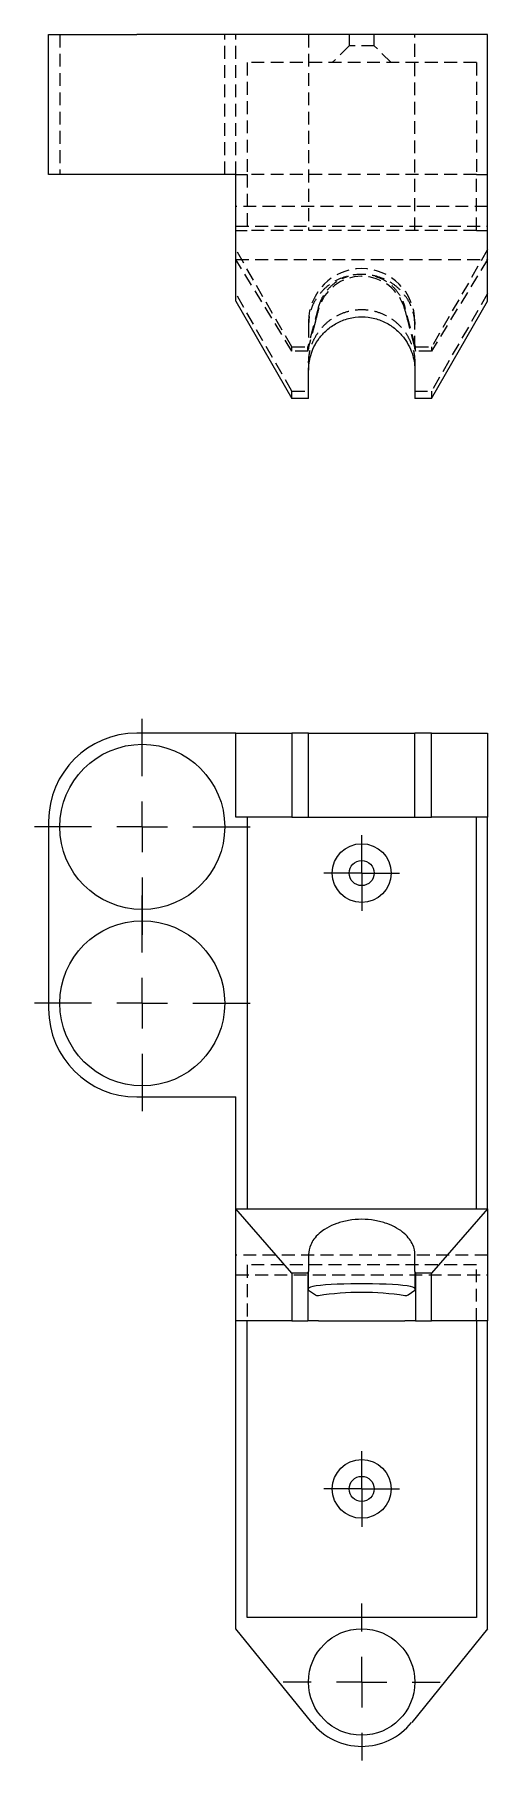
# Model space of a CAD drawing. Header units: millimetres. Extents: x 60 to 241, y 6 to 176.
# Drawn here: x 59.9 to 104.7, y 5.6 to 176 of the extents above.
import ezdxf

# ---------------------------------------------------------------- set-up
doc = ezdxf.new("R2010")
doc.units = ezdxf.units.MM
doc.linetypes.add('HIDDEN', pattern=[1.905, 1.27, -0.635])
doc.layers.add('10', color=7, linetype='Continuous')

# ---------------------------------------------------------------- blocks, each defined once
blk = doc.blocks.new('SW_CENTERMARKSYMBOL_0')
at = {"layer": '10', "color": 0}
for p, q in [((0, 5), (0, 7.75)), ((0, 0), (0, 2.5)), ((-5, 0), (-7.75, 0)), ((0, 0), (-2.5, 0)), ((0, 0), (0, -2.5)), ((0, 0), (2.5, 0)), ((5, 0), (7.75, 0)), ((0, -5), (0, -7.75))]:
    blk.add_line(p, q, dxfattribs=at)
blk = doc.blocks.new('SW_CENTERMARKSYMBOL_1')
at = {"layer": '10', "color": 0}
for p, q in [((0, 2.5), (0, 3.74)), ((0, 0), (0, 2.5)), ((-2.5, 0), (-3.74, 0)), ((0, 0), (-2.5, 0)), ((0, 0), (0, -2.5)), ((0, 0), (2.5, 0)), ((2.5, 0), (3.74, 0)), ((0, -2.5), (0, -3.74))]:
    blk.add_line(p, q, dxfattribs=at)
blk = doc.blocks.new('SW_CENTERMARKSYMBOL_2')
at = {"layer": '10', "color": 0}
for p, q in [((0, 2.5), (0, 3.74)), ((0, 0), (0, 2.5)), ((-2.5, 0), (-3.74, 0)), ((0, 0), (-2.5, 0)), ((0, 0), (0, -2.5)), ((0, 0), (2.5, 0)), ((2.5, 0), (3.74, 0)), ((0, -2.5), (0, -3.74))]:
    blk.add_line(p, q, dxfattribs=at)
blk = doc.blocks.new('SW_CENTERMARKSYMBOL_3')
at = {"layer": '10', "color": 0}
for p, q in [((0, 5), (0, 10.65)), ((0, 0), (0, 2.5)), ((-5, 0), (-10.65, 0)), ((0, 0), (-2.5, 0)), ((0, 0), (0, -2.5)), ((0, 0), (2.5, 0)), ((5, 0), (10.65, 0)), ((0, -5), (0, -10.65))]:
    blk.add_line(p, q, dxfattribs=at)
blk = doc.blocks.new('SW_CENTERMARKSYMBOL_4')
at = {"layer": '10', "color": 0}
for p, q in [((0, 5), (0, 10.65)), ((0, 0), (0, 2.5)), ((-5, 0), (-10.65, 0)), ((0, 0), (-2.5, 0)), ((0, 0), (0, -2.5)), ((0, 0), (2.5, 0)), ((5, 0), (10.65, 0)), ((0, -5), (0, -10.65))]:
    blk.add_line(p, q, dxfattribs=at)

msp = doc.modelspace()

# ---------------------------------------------------------------- linework, layer by layer
at = {"color": 7, "linetype": 'Continuous', "lineweight": 25}
for p, q in [((61.31, 162.14), (61.31, 175.96)), ((61.31, 175.96), (70.02, 175.96)), ((104.69, 175.96), (70.02, 175.96)), ((104.69, 149.65), (104.69, 175.96)), ((70.02, 162.14), (61.31, 162.14)), ((79.82, 162.14), (70.02, 162.14)), ((79.82, 149.65), (79.82, 162.14)), ((79.82, 149.65), (85.35, 140.04)), ((99.16, 140.04), (104.69, 149.65)), ((87.01, 140.04), (87.01, 142.82)), ((97.5, 142.82), (97.5, 140.04)), ((87.01, 140.04), (85.35, 140.04)), ((99.16, 140.04), (97.5, 140.04)), ((79.82, 107), (70.02, 107)), ((79.82, 98.71), (79.82, 107)), ((79.82, 107), (85.35, 107)), ((85.35, 107), (85.35, 98.71)), ((87.01, 107), (85.35, 107)), ((87.01, 98.71), (87.01, 107)), ((99.16, 107), (97.5, 107)), ((97.5, 98.71), (97.5, 107)), ((99.16, 98.71), (99.16, 107)), ((99.16, 107), (104.69, 107)), ((104.69, 107), (104.69, 98.71)), ((61.31, 98.3), (61.31, 79.79)), ((85.35, 98.71), (79.82, 98.71)), ((80.93, 98.71), (80.93, 60.04)), ((85.35, 98.71), (87.01, 98.71)), ((97.5, 98.71), (99.16, 98.71)), ((104.69, 98.71), (99.16, 98.71)), ((103.58, 60.04), (103.58, 98.71)), ((104.69, 60.04), (104.69, 98.71)), ((70.02, 71.09), (79.82, 71.09)), ((79.82, 60.04), (79.82, 71.09)), ((79.82, 48.99), (79.82, 60.04)), ((79.82, 60.04), (79.83, 60.04)), ((85.35, 53.71), (79.83, 60.04)), ((79.83, 60.04), (104.68, 60.04)), ((104.68, 60.04), (99.16, 53.71)), ((104.68, 60.04), (104.69, 60.04)), ((104.69, 60.04), (104.69, 48.99)), ((87.01, 55.54), (87.01, 53.88)), ((97.5, 53.88), (97.5, 55.54)), ((86.94, 53.71), (85.35, 53.71)), ((85.35, 53.71), (85.35, 48.99)), ((86.94, 53.71), (87.01, 53.88)), ((86.94, 53.71), (86.94, 48.99)), ((87.01, 51.98), (87.01, 53.88)), ((97.5, 53.88), (97.57, 53.71)), ((97.5, 53.88), (97.5, 51.98)), ((99.16, 53.71), (97.57, 53.71)), ((97.57, 53.71), (97.57, 48.99)), ((99.16, 48.99), (99.16, 53.71)), ((87.68, 51.53), (87.01, 51.98)), ((97.5, 51.98), (96.83, 51.53)), ((85.35, 48.99), (79.82, 48.99)), ((79.82, 18.6), (79.82, 48.99)), ((80.93, 19.71), (80.93, 48.99)), ((85.35, 48.99), (86.94, 48.99)), ((87.98, 48.99), (86.94, 48.99)), ((97.57, 48.99), (96.52, 48.99)), ((97.57, 48.99), (99.16, 48.99)), ((104.69, 48.99), (99.16, 48.99)), ((103.58, 48.99), (103.58, 19.71)), ((104.69, 18.6), (104.69, 48.99)), ((103.58, 19.71), (80.93, 19.71)), ((87.32, 9.35), (79.82, 18.6)), ((104.69, 18.6), (97.19, 9.35))]:
    msp.add_line(p, q, dxfattribs=at)
at = {"color": 7, "linetype": 'HIDDEN', "lineweight": 18}
for p, q in [((62.42, 175.96), (62.42, 162.14)), ((78.72, 162.14), (78.72, 175.96)), ((79.82, 162.14), (79.82, 175.96)), ((87.01, 175.96), (87.01, 156.62)), ((91.01, 175.96), (91.01, 174.85)), ((93.5, 174.85), (93.5, 175.96)), ((97.5, 156.62), (97.5, 175.96)), ((91.01, 174.85), (89.35, 173.19)), ((93.5, 174.85), (91.01, 174.85)), ((95.15, 173.19), (93.5, 174.85)), ((80.93, 173.19), (80.93, 162.14)), ((103.58, 173.19), (80.93, 173.19)), ((103.58, 173.19), (103.58, 162.14)), ((79.82, 162.14), (80.93, 162.14)), ((103.58, 162.14), (80.93, 162.14)), ((80.93, 162.14), (80.93, 156.62)), ((103.58, 162.14), (104.69, 162.14)), ((103.58, 156.62), (103.58, 162.14)), ((104.69, 158.97), (79.82, 158.97)), ((79.82, 157.03), (104.69, 157.03)), ((79.82, 156.62), (80.93, 156.62)), ((103.58, 156.62), (80.93, 156.62)), ((103.58, 156.62), (104.69, 156.62)), ((85.35, 145.12), (79.82, 154.73)), ((79.82, 153.76), (79.83, 153.75)), ((79.83, 153.75), (104.68, 153.75)), ((85.35, 144.71), (79.83, 153.75)), ((104.69, 154.73), (99.16, 145.12)), ((104.68, 153.75), (99.16, 144.71)), ((104.68, 153.75), (104.69, 153.76)), ((85.35, 140.77), (79.82, 150.38)), ((104.69, 150.38), (99.16, 140.77)), ((87.98, 149.04), (86.94, 145.12)), ((97.57, 145.12), (96.52, 149.04)), ((87.68, 147.67), (87.01, 145.11)), ((87.01, 147.61), (87.01, 147.32)), ((87.01, 147.32), (87.01, 144.94)), ((97.5, 145.11), (96.83, 147.67)), ((97.5, 147.61), (97.5, 147.32)), ((97.5, 144.94), (97.5, 147.32)), ((85.35, 144.71), (85.35, 145.12)), ((85.35, 145.12), (86.94, 145.12)), ((86.94, 144.71), (86.94, 145.12)), ((86.94, 144.71), (87.01, 144.94)), ((97.5, 144.94), (97.57, 144.71)), ((97.57, 144.71), (97.57, 145.12)), ((97.57, 145.12), (99.16, 145.12)), ((99.16, 145.12), (99.16, 144.71)), ((86.94, 144.71), (85.35, 144.71)), ((87.01, 143.54), (87.01, 142.82)), ((97.5, 143.54), (97.5, 142.82)), ((99.16, 144.71), (97.57, 144.71)), ((85.35, 140.04), (85.35, 140.77)), ((85.35, 140.77), (87.01, 140.77)), ((97.5, 140.77), (99.16, 140.77)), ((99.16, 140.77), (99.16, 140.04)), ((104.69, 55.48), (79.82, 55.48)), ((80.93, 54.51), (80.93, 48.99)), ((103.58, 54.51), (80.93, 54.51)), ((103.58, 48.99), (103.58, 54.51)), ((79.82, 53.55), (104.69, 53.55))]:
    msp.add_line(p, q, dxfattribs=at)
at = {"color": 7, "linetype": 'Continuous', "lineweight": 25, "flags": 128}
msp.add_lwpolyline([(97.5, 52.2), (97.45, 52.26), (97.31, 52.33), (97.07, 52.38), (96.74, 52.44), (96.33, 52.49), (95.84, 52.54), (95.28, 52.58), (94.67, 52.61), (94.01, 52.63), (93.32, 52.65), (92.61, 52.66), (91.9, 52.66), (91.19, 52.65), (90.5, 52.63), (89.84, 52.61), (89.23, 52.58), (88.67, 52.54), (88.18, 52.49), (87.77, 52.44), (87.44, 52.38), (87.2, 52.33), (87.05, 52.26), (87.01, 52.2)], dxfattribs=at)
at = {"color": 7, "linetype": 'Continuous', "lineweight": 25}
for centre, radius in [((70.57, 97.75), 8.15), ((92.25, 93.19), 2.9), ((92.25, 93.19), 1.24), ((70.57, 80.34), 8.15), ((92.25, 32.41), 2.9), ((92.25, 32.41), 1.24), ((92.25, 13.35), 5.25)]:
    msp.add_circle(centre, radius, dxfattribs=at)
at = {"color": 7, "linetype": 'HIDDEN', "lineweight": 18}
for centre, radius, start, end in [((92.25, 147.6), 5.25, 0.1718, 179.8282), ((92.25, 147.67), 4.42, 15.1754, 164.8246)]:
    msp.add_arc(centre, radius, start, end, dxfattribs=at)
at = {"color": 7, "linetype": 'Continuous', "lineweight": 25}
for centre, radius, start, end in [((70.02, 98.3), 8.7, 90, 180), ((70.02, 79.79), 8.7, 180, 270), ((92.25, 23.94), 27.86, 81.1857, 98.8143), ((92.25, 13.35), 6.35, 219.0193, 320.9807)]:
    msp.add_arc(centre, radius, start, end, dxfattribs=at)
at = {"color": 7, "linetype": 'HIDDEN', "lineweight": 18}
for points, knots in [([(97.5, 147.32), (97.5, 147.73), (97.45, 148.2), (97.21, 148.96), (97.11, 149.23), (96.83, 149.76), (96.66, 150.03), (96.24, 150.56), (95.99, 150.82), (95.42, 151.3), (95.09, 151.52), (94.36, 151.88), (93.96, 152.03), (93.13, 152.23), (92.69, 152.28), (91.82, 152.28), (91.38, 152.23), (90.54, 152.03), (90.15, 151.88), (89.42, 151.52), (89.09, 151.3), (88.51, 150.82), (88.27, 150.56), (87.85, 150.03), (87.67, 149.76), (87.4, 149.23), (87.29, 148.96), (87.06, 148.2), (87.01, 147.73), (87.01, 147.32)], [0, 0, 0, 0, 0.125, 0.125, 0.1875, 0.1875, 0.25, 0.25, 0.3125, 0.3125, 0.375, 0.375, 0.4375, 0.4375, 0.5, 0.5, 0.5625, 0.5625, 0.625, 0.625, 0.6875, 0.6875, 0.75, 0.75, 0.8125, 0.8125, 0.875, 0.875, 1, 1, 1, 1]), ([(87.98, 149.04), (88.06, 149.28), (88.23, 149.79), (88.66, 150.53), (89.29, 151.23), (90.07, 151.8), (90.66, 152.01), (90.94, 152.11)], [0, 0, 0, 0, 0.170614, 0.361971, 0.573878, 0.804285, 1, 1, 1, 1]), ([(93.57, 152.11), (93.84, 152.01), (94.44, 151.8), (95.21, 151.23), (95.84, 150.53), (96.28, 149.79), (96.45, 149.28), (96.52, 149.04)], [0, 0, 0, 0, 0.195715, 0.426122, 0.638029, 0.829386, 1, 1, 1, 1]), ([(87.01, 143.54), (87.01, 143.98), (87.06, 144.48), (87.29, 145.29), (87.4, 145.57), (87.67, 146.13), (87.85, 146.42), (88.27, 146.98), (88.51, 147.26), (89.09, 147.76), (89.42, 148), (90.15, 148.39), (90.54, 148.54), (91.38, 148.76), (91.82, 148.81), (92.69, 148.81), (93.13, 148.76), (93.96, 148.54), (94.36, 148.39), (95.09, 148), (95.42, 147.76), (95.99, 147.26), (96.24, 146.98), (96.66, 146.42), (96.83, 146.13), (97.11, 145.57), (97.21, 145.29), (97.45, 144.48), (97.5, 143.98), (97.5, 143.54)], [0, 0, 0, 0, 0.125, 0.125, 0.1875, 0.1875, 0.25, 0.25, 0.3125, 0.3125, 0.375, 0.375, 0.4375, 0.4375, 0.5, 0.5, 0.5625, 0.5625, 0.625, 0.625, 0.6875, 0.6875, 0.75, 0.75, 0.8125, 0.8125, 0.875, 0.875, 1, 1, 1, 1])]:
    msp.add_open_spline(points, degree=3, knots=knots, dxfattribs=at)
for points in [[(87.98, 148.82), (87.88, 148.44), (87.78, 148.05), (87.68, 147.67)], [(96.83, 147.67), (96.73, 148.05), (96.63, 148.44), (96.52, 148.82)]]:
    msp.add_open_spline(points, degree=3, dxfattribs=at)
at = {"color": 7, "linetype": 'Continuous', "lineweight": 25}
for points, knots in [([(87.01, 142.82), (87.01, 143.26), (87.06, 143.75), (87.29, 144.56), (87.4, 144.84), (87.67, 145.41), (87.85, 145.7), (88.27, 146.26), (88.51, 146.53), (89.09, 147.04), (89.42, 147.27), (90.15, 147.66), (90.54, 147.82), (91.38, 148.03), (91.82, 148.09), (92.69, 148.09), (93.13, 148.03), (93.96, 147.82), (94.36, 147.66), (95.09, 147.27), (95.42, 147.04), (95.99, 146.53), (96.24, 146.26), (96.66, 145.7), (96.83, 145.41), (97.11, 144.84), (97.21, 144.56), (97.45, 143.75), (97.5, 143.26), (97.5, 142.82)], [0, 0, 0, 0, 0.125, 0.125, 0.1875, 0.1875, 0.25, 0.25, 0.3125, 0.3125, 0.375, 0.375, 0.4375, 0.4375, 0.5, 0.5, 0.5625, 0.5625, 0.625, 0.625, 0.6875, 0.6875, 0.75, 0.75, 0.8125, 0.8125, 0.875, 0.875, 1, 1, 1, 1]), ([(87.01, 107), (87.01, 107), (87.06, 107), (87.29, 107), (87.4, 107), (87.67, 107), (87.85, 107), (88.27, 107), (88.51, 107), (89.09, 107), (89.42, 107), (90.15, 107), (90.54, 107), (91.38, 107), (91.82, 107), (92.69, 107), (93.13, 107), (93.96, 107), (94.36, 107), (95.09, 107), (95.42, 107), (95.99, 107), (96.24, 107), (96.66, 107), (96.83, 107), (97.11, 107), (97.21, 107), (97.45, 107), (97.5, 107), (97.5, 107)], [0, 0, 0, 0, 0.125, 0.125, 0.1875, 0.1875, 0.25, 0.25, 0.3125, 0.3125, 0.375, 0.375, 0.4375, 0.4375, 0.5, 0.5, 0.5625, 0.5625, 0.625, 0.625, 0.6875, 0.6875, 0.75, 0.75, 0.8125, 0.8125, 0.875, 0.875, 1, 1, 1, 1]), ([(87.01, 98.71), (87.01, 98.71), (87.06, 98.71), (87.29, 98.71), (87.4, 98.71), (87.67, 98.71), (87.85, 98.71), (88.27, 98.71), (88.51, 98.71), (89.09, 98.71), (89.42, 98.71), (90.15, 98.71), (90.54, 98.71), (91.38, 98.71), (91.82, 98.71), (92.69, 98.71), (93.13, 98.71), (93.96, 98.71), (94.36, 98.71), (95.09, 98.71), (95.42, 98.71), (95.99, 98.71), (96.24, 98.71), (96.66, 98.71), (96.83, 98.71), (97.11, 98.71), (97.21, 98.71), (97.45, 98.71), (97.5, 98.71), (97.5, 98.71)], [0, 0, 0, 0, 0.125, 0.125, 0.1875, 0.1875, 0.25, 0.25, 0.3125, 0.3125, 0.375, 0.375, 0.4375, 0.4375, 0.5, 0.5, 0.5625, 0.5625, 0.625, 0.625, 0.6875, 0.6875, 0.75, 0.75, 0.8125, 0.8125, 0.875, 0.875, 1, 1, 1, 1]), ([(97.5, 55.54), (97.5, 55.83), (97.45, 56.16), (97.21, 56.69), (97.11, 56.87), (96.83, 57.25), (96.66, 57.44), (96.24, 57.81), (95.99, 57.99), (95.42, 58.32), (95.09, 58.48), (94.36, 58.73), (93.96, 58.84), (93.13, 58.98), (92.69, 59.02), (91.82, 59.02), (91.38, 58.98), (90.54, 58.84), (90.15, 58.73), (89.42, 58.48), (89.09, 58.32), (88.51, 57.99), (88.27, 57.81), (87.85, 57.44), (87.67, 57.25), (87.4, 56.87), (87.29, 56.69), (87.06, 56.16), (87.01, 55.83), (87.01, 55.54)], [0, 0, 0, 0, 0.125, 0.125, 0.1875, 0.1875, 0.25, 0.25, 0.3125, 0.3125, 0.375, 0.375, 0.4375, 0.4375, 0.5, 0.5, 0.5625, 0.5625, 0.625, 0.625, 0.6875, 0.6875, 0.75, 0.75, 0.8125, 0.8125, 0.875, 0.875, 1, 1, 1, 1]), ([(87.98, 48.99), (88.08, 48.99), (88.22, 48.99), (88.65, 48.99), (88.93, 48.99), (89.66, 48.99), (90.11, 48.99), (91.13, 48.99), (91.69, 48.99), (92.82, 48.99), (93.38, 48.99), (94.4, 48.99), (94.84, 48.99), (95.58, 48.99), (95.86, 48.99), (96.29, 48.99), (96.43, 48.99), (96.52, 48.99)], [0, 0, 0, 0, 0.125, 0.125, 0.25, 0.25, 0.375, 0.375, 0.5, 0.5, 0.625, 0.625, 0.75, 0.75, 0.875, 0.875, 1, 1, 1, 1])]:
    msp.add_open_spline(points, degree=3, knots=knots, dxfattribs=at)
for points in [[(87.98, 51.48), (87.88, 51.44), (87.78, 51.46), (87.68, 51.53)], [(96.83, 51.53), (96.73, 51.46), (96.63, 51.44), (96.52, 51.48)]]:
    msp.add_open_spline(points, degree=3, dxfattribs=at)

# ---------------------------------------------------------------- block references
at = {"layer": '10'}
for name, p in [('SW_CENTERMARKSYMBOL_3', (70.57, 97.75)), ('SW_CENTERMARKSYMBOL_2', (92.25, 93.19)), ('SW_CENTERMARKSYMBOL_4', (70.57, 80.34)), ('SW_CENTERMARKSYMBOL_1', (92.25, 32.41)), ('SW_CENTERMARKSYMBOL_0', (92.25, 13.35))]:
    msp.add_blockref(name, p, dxfattribs=at)

doc.saveas('drawing.dxf')
